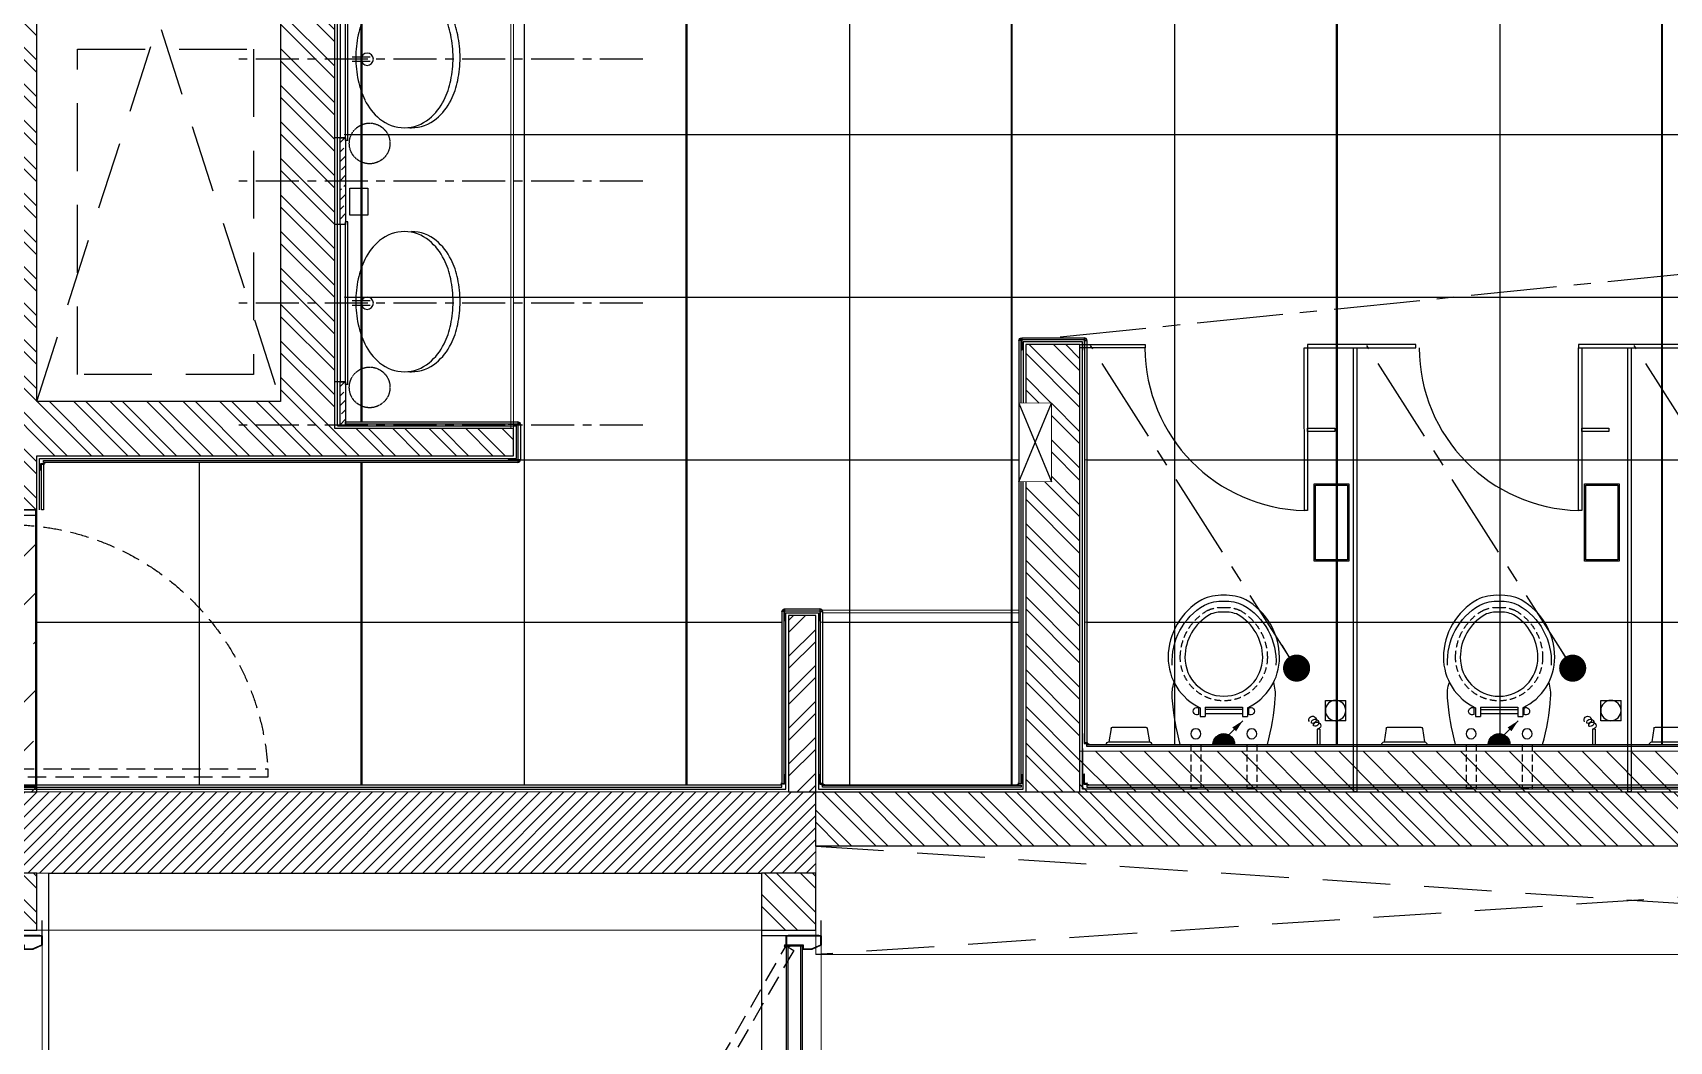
# Model space of a CAD drawing. Header units: millimetres. Extents: x 263321 to 2483465, y 33647 to 614421.
# Drawn here: x 2366257 to 2372297, y 402142 to 405862 of the extents above; entities that cross this region are included whole.
import ezdxf

# ---------------------------------------------------------------- set-up
doc = ezdxf.new("R2010")
doc.units = ezdxf.units.MM
for name, pattern in [('( Hidden )', [0.375, 0.25, -0.125]), ('CENTER', [50.8, 31.75, -6.35, 6.35, -6.35]), ('HIDDEN', [0.375, 0.25, -0.125])]:
    doc.linetypes.add(name, pattern=pattern)
for name, color, linetype in [('A-PLAN-CL', 8, 'CENTER'), ('A-PLAN-DOOR', 7, 'Continuous'), ('A-PLAN-GRANITE', 5, 'Continuous'), ('A-PLAN-HATCH2', 8, 'Continuous'), ('A-PLAN-HIDDEN', 1, 'HIDDEN'), ('A-PLAN-PLASTER', 67, 'Continuous'), ('A-PLAN-SANITARY FIXTURES', 35, 'Continuous'), ('A-PLAN-SLOPE', 250, 'Continuous'), ('A-PLAN-TILE', 32, 'Continuous'), ('A-PLAN-WALL', 6, 'Continuous'), ('A-PLAN-WALL HATCH', 8, 'Continuous'), ('CEILING TOA', 250, 'Continuous'), ('TOA-FC-MODULAR', 7, 'Continuous')]:
    doc.layers.add(name, color=color, linetype=linetype)
for name, color, linetype, lineweight in [('A-PLAN-COLUMN', 3, 'Continuous', 0), ('A-PLAN-RCC-HATCH', 8, 'Continuous', 13), ('A-PLAN-THIN', 251, 'Continuous', 15), ('TOA-FL-CPT-1', 8, 'Continuous', 5), ('TOA-FL-TILE-4', 8, 'Continuous', 5)]:
    doc.layers.add(name, color=color, linetype=linetype, lineweight=lineweight)
doc.styles.get("Standard").update_dxf_attribs({"font": 'arial.ttf'})
doc.dimstyles.new('DIM40', dxfattribs={"dimtxt": 80, "dimasz": 20, "dimexe": 30, "dimexo": 25, "dimgap": 20, "dimtad": 1, "dimdec": 0, "dimzin": 0, "dimdsep": 46, "dimtxsty": 'Standard', "dimblk1": 'DOT', "dimblk2": 'DOT', "dimsah": 1, "dimcen": 0.09, "dimclrd": 1, "dimclre": 1, "dimclrt": 2, "dimadec": 0, "dimazin": 0, "dimtfac": 1, "dimtdec": 0, "dimtofl": 0, "dimtmove": 0, "dimatfit": 0, "dimldrblk": 'DOT', "dimfxl": 1, "dimtolj": 1, "dimtzin": 0, "dimarcsym": 0})

# ---------------------------------------------------------------- blocks, each defined once
blk = doc.blocks.new('A$C3F28102C')
at = {"layer": 'A-PLAN-DOOR'}
h = blk.add_hatch(dxfattribs=at)
h.set_pattern_fill('ANSI31', color=256, style=0)
h.set_pattern_definition([(315, (-1529.3283, 1000.1135), (-0.44194174, -0.44194174), [])])
h.paths.add_polyline_path([(1.3, -14.9), (0, -14.9), (0, 0), (1.3, 0)])
h.paths.add_polyline_path([(1.3, 0.2), (1.3, 0), (0, 0), (0, 1.1, 0.115729)])
h.paths.add_polyline_path([(4.9, -14.9), (3.6, -14.9), (3.6, 0), (4.9, 0)])
h.paths.add_polyline_path([(4.9, 0), (3.6, 0), (3.6, 0.2, 0.115729), (4.9, 1.1)])
at = {"layer": 'A-PLAN-DOOR', "color": 2}
for points in [[(1.3, 0.2), (1.3, -14.9), (0, -14.9), (0, 1.1)], [(3.6, 0.2), (3.6, -14.9), (4.9, -14.9), (4.9, 1.1)]]:
    blk.add_lwpolyline(points, dxfattribs=at)
for radius in [3.42, 2.42]:
    blk.add_circle((2.5, 3.4), radius, dxfattribs=at)
blk = doc.blocks.new('door')
at = {"layer": 'A-PLAN-DOOR'}
for p, q in [((-510.4, -12.2), (-510.4, 47.6)), ((-510.4, 47.6), (510.4, 47.6)), ((-510.4, 41.2), (510.4, 41.2)), ((510.4, -12.2), (510.4, 47.6)), ((-510.4, -5.8), (510.4, -5.8)), ((-510.4, -12.2), (510.4, -12.2)), ((-549, -97.1), (-549, -102.1)), ((549, -97.1), (549, -102.1))]:
    blk.add_line(p, q, dxfattribs=at)
at = {"layer": 'A-PLAN-DOOR', "linetype": 'HIDDEN', "ltscale": 300}
blk.add_lwpolyline([(-511.8, 54.6), (-478.8, 54.6), (-478.8, 1078.1), (-511.8, 1078.1)], close=True, dxfattribs=at)
at = {"layer": 'A-PLAN-DOOR'}
for points in [[(-550, 136.9), (-550, -102.1), (-651, -102.1)], [(550, 137.9), (550, 137.9), (550, -102.1), (651, -102.1)]]:
    blk.add_lwpolyline(points, dxfattribs=at)
for points in [[(-550, 39.7), (-549, 39.7), (-549, -94.1), (-550, -94.1)], [(-547.5, 46.1), (-515.6, 46.1), (-515.6, -15.7), (-500.6, -15.7), (-500.6, -47), (-515.2, -100.6), (-547.5, -100.6), (-547.5, -92.1), (-549, -92.1), (-549, -94.1), (-549, -102.1), (-514.1, -102.1), (-499.1, -47.2), (-499.1, -14.2), (-514.1, -14.2), (-514.1, 47.6), (-549, 47.6), (-549, 37.7), (-547.5, 37.7)], [(547.5, 46.1), (515.6, 46.1), (515.6, -15.7), (500.6, -15.7), (500.6, -47), (515.2, -100.6), (547.5, -100.6), (547.5, -92.1), (549, -92.1), (549, -94.1), (549, -102.1), (514.1, -102.1), (499.1, -47.2), (499.1, -14.2), (514.1, -14.2), (514.1, 47.6), (549, 47.6), (549, 37.7), (547.5, 37.7)], [(550, 39.7), (549, 39.7), (549, -94.1), (550, -94.1)]]:
    blk.add_lwpolyline(points, close=True, dxfattribs=at)
at = {"layer": 'A-PLAN-DOOR', "linetype": 'HIDDEN', "ltscale": 300}
blk.add_arc((-541.2, 26.7), 1053.3, 1.5218, 86.60422, dxfattribs=at)
at = {"layer": 'A-PLAN-DOOR', "extrusion": (0, 0, -1), "xscale": -0.9981851179673188, "yscale": 0.9981851179673188, "zscale": -0.9981851179673188}
blk.add_blockref('A$C3F28102C', (514.1, 47.6), dxfattribs=at)
blk = doc.blocks.new('A$C01672F36')
at = {"layer": 'A-PLAN-SANITARY FIXTURES'}
for p, q in [((332.3, 260.9), (398.3, 260.9)), ((332.3, 244.4), (398.3, 244.4))]:
    blk.add_line(p, q, dxfattribs=at)
at = {"layer": 'A-PLAN-SANITARY FIXTURES', "extrusion": (0, 0, -1)}
for centre, major_axis, start_param, end_param in [((225.3, 319.2), (151.5, 151.5), 4.387986, 4.802685), ((251.1, 319.2), (-151.5, 151.5), 5.958782, 6.373481), ((179.5, 374.1), (100.9, 100.9), 4.802685, 5.497787), ((205.4, 374.1), (100.9, 100.9), 4.802685, 5.497787), ((205.4, 374.1), (-100.9, 100.9), 0.785398, 1.4805), ((159.6, 319.2), (151.5, 151.5), 6.192889, 6.607589), ((299, 282.6), (209.7, 209.7), 4.129895, 4.387986), ((324.9, 282.6), (209.7, 209.7), 4.129895, 4.387986), ((85.8, 282.6), (-209.7, 209.7), 1.8952, 2.153291), ((416.4, 258.4), (294.5, 294.5), 3.926991, 4.129895), ((442.3, 258.4), (-294.5, 294.5), 5.497787, 5.700691), ((-31.6, 258.4), (294.5, 294.5), 0.582494, 0.785398), ((416.4, 258.4), (-294.5, 294.5), 5.294883, 5.497787), ((442.3, 258.4), (294.5, 294.5), 3.724087, 3.926991), ((-31.6, 258.4), (294.5, 294.5), 0.785398, 0.988302), ((299, 234.3), (209.7, 209.7), 3.465996, 3.724087), ((324.9, 234.3), (-209.7, 209.7), 5.036792, 5.294883), ((85.8, 234.3), (209.7, 209.7), 0.988302, 1.246393), ((225.3, 197.6), (151.5, 151.5), 3.051297, 3.465996), ((251.1, 197.6), (151.5, 151.5), 3.051297, 3.465996), ((159.6, 197.6), (-151.5, 151.5), 2.817189, 3.231889), ((179.5, 142.7), (100.9, 100.9), 2.356194, 3.051297), ((205.4, 142.7), (100.9, 100.9), 2.356194, 3.051297), ((179.5, 142.7), (-100.9, 100.9), 3.836216, 3.926991), ((205.4, 142.7), (-100.9, 100.9), 3.231889, 3.926991)]:
    blk.add_ellipse(centre, major_axis=major_axis, ratio=1, start_param=start_param, end_param=end_param, dxfattribs=at)
at = {"layer": 'A-PLAN-SANITARY FIXTURES'}
blk.add_ellipse((342.6, 252.7), major_axis=(-16, 16), ratio=1, dxfattribs=at)
blk = doc.blocks.new('MIR')
at = {"layer": 'A-PLAN-SANITARY FIXTURES'}
for p, q in [((-8, 590), (-48, 590)), ((-28, 10), (-28, 590)), ((-8, 10), (-48, 10))]:
    blk.add_line(p, q, dxfattribs=at)
at = {"layer": 'A-PLAN-SANITARY FIXTURES', "color": 86, "ltscale": 3}
for p, q in [((0, 600), (-8, 600)), ((-8, 600), (-8, 0)), ((0, 600), (0, 0)), ((0, 0), (-8, 0))]:
    blk.add_line(p, q, dxfattribs=at)
blk = doc.blocks.new('shaft door 750')
at = {"layer": 'A-PLAN-DOOR'}
for p, q in [((335.5, 59.8), (-335.5, 59.8)), ((-335.5, 0), (-335.5, 59.8)), ((335.5, 53.4), (-335.5, 53.4)), ((335.5, 6.5), (-335.5, 6.5)), ((335.5, 0), (-335.5, 0)), ((335.5, 0), (335.5, 59.8)), ((-374, -69.8), (-374, -64.8)), ((-374, -64.8), (-374, -69.8))]:
    blk.add_line(p, q, dxfattribs=at)
at = {"layer": 'A-PLAN-DOOR', "linetype": 'HIDDEN', "ltscale": 300}
blk.add_lwpolyline([(336.8, 59.8), (320.3, 31.3), (-295.2, 386.7), (-278.8, 415.2)], close=True, dxfattribs=at)
at = {"layer": 'A-PLAN-DOOR'}
for points in [[(-375, 150), (-375, 150), (-375, -70), (-430, -70)], [(375, 150.2), (375, 150.2), (375, -70), (430, -70)]]:
    blk.add_lwpolyline(points, dxfattribs=at)
for points in [[(-375, 51.9), (-374, 51.9), (-374, -61.8), (-375, -61.8)], [(-372.5, 58.3), (-340.6, 58.3), (-340.6, -3.5), (-325.6, -3.5), (-325.6, -34.7), (-340.2, -68.3), (-372.5, -68.3), (-372.5, -59.8), (-374, -59.8), (-374, -61.8), (-374, -69.8), (-339.1, -69.8), (-324.1, -34.9), (-324.1, -2), (-339.1, -2), (-339.1, 59.8), (-374, 59.8), (-374, 49.9), (-372.5, 49.9)], [(372.5, 58.3), (340.6, 58.3), (340.6, -3.5), (325.6, -3.5), (325.6, -34.7), (340.2, -68.3), (372.5, -68.3), (372.5, -59.8), (374, -59.8), (374, -61.8), (374, -69.8), (339.1, -69.8), (324.1, -34.9), (324.1, -2), (339.1, -2), (339.1, 59.8), (374, 59.8), (374, 49.9), (372.5, 49.9)], [(375, 51.9), (374, 51.9), (374, -61.8), (375, -61.8)]]:
    blk.add_lwpolyline(points, close=True, dxfattribs=at)
at = {"layer": 'A-PLAN-DOOR', "linetype": 'HIDDEN', "ltscale": 300}
blk.add_arc((337.6, 59.8), 711.6, 152.68066, 180, dxfattribs=at)
at = {"layer": 'A-PLAN-THIN'}
for p, q in [((395, 150), (-395, 150)), ((375, -70), (-375, -70))]:
    blk.add_line(p, q, dxfattribs=at)
at = {"layer": 'A-PLAN-DOOR', "xscale": -0.9973404255317604, "yscale": 0.9973404255317604, "zscale": 0.9973404255317604}
blk.add_blockref('A$C3F28102C', (339.1, 59.8), dxfattribs=at)
blk = doc.blocks.new('WC')
at = {"layer": 'A-PLAN-SANITARY FIXTURES', "color": 35}
for p, q in [((-59, 416.3), (-10, 424.7)), ((-10, 424.7), (-10, 274.8)), ((0, 433.3), (0, 266.3)), ((-64, 411.3), (-64, 288.3)), ((-59, 283.3), (-10, 274.8)), ((-56.5, -355), (-56.4, -344.5)), ((-56.5, -355), (0, -355)), ((-56.4, -344.5), (0, -344.5)), ((-162.6, -375), (-162.6, -450)), ((-87.6, -375), (-162.6, -375)), ((-87.6, -450), (-87.6, -375)), ((-87.6, -450), (-162.6, -450))]:
    blk.add_line(p, q, dxfattribs=at)
at = {"layer": 'A-PLAN-SANITARY FIXTURES'}
for p, q in [((0, 160.7), (0, -160.7)), ((-137.8, 68.9), (-103.3, 68.9)), ((-137.8, 68.9), (-137.8, -68.9)), ((-135.4, 87.3), (-103.3, 87.3)), ((-110.5, 92.1), (-134.3, 92.1)), ((-129.5, 68.9), (-129.5, -68.9)), ((-114.4, 68.9), (-114.4, -68.9)), ((-103.3, 87.3), (-103.3, 68.9)), ((-87.6, -70.4), (-20, -2.9)), ((-137.8, -68.9), (-103.3, -68.9)), ((-135.4, -87.3), (-103.3, -87.3)), ((-110.5, -92.1), (-134.3, -92.1)), ((-103.3, -68.9), (-103.3, -87.3))]:
    blk.add_line(p, q, dxfattribs=at)
at = {"layer": 'A-PLAN-SANITARY FIXTURES', "linetype": 'HIDDEN', "ltscale": 100}
for p, q in [((0, 121.7), (160.7, 121.7)), ((160.7, 121.7), (160.7, 85)), ((0, 85), (160.7, 85)), ((0, -85), (160.7, -85)), ((160.7, -85), (160.7, -121.7)), ((0, -121.7), (160.7, -121.7))]:
    blk.add_line(p, q, dxfattribs=at)
at = {"layer": 'A-PLAN-SANITARY FIXTURES'}
for points in [[(-550, 0, -0.12736), (-533.6, 81.5, -0.267926), (-321.6, 205.5, -0.291082), (-135.4, 87.3, -0.267926)], [(-292.7, 190, 0.282395), (-514.3, 71.3, 0.128205), (-528.2, 0, 0.128205), (-514.3, -71.3, 0.282395), (-292.7, -192.4)], [(0, 160.7, 0.051675), (-171.6, 190, 0.105989), (-229.1, 183.6, 0.06337)], [(-135.4, -87.3, -0.291082), (-321.6, -205.5, -0.267926), (-533.6, -81.5, -0.12736), (-550, 0, -0.12736)], [(0, -160.7, -0.051675), (-171.6, -190, -0.105989), (-229.1, -183.6, -0.06337)]]:
    blk.add_lwpolyline(points, format="xyb", dxfattribs=at)
at = {"layer": 'A-PLAN-SANITARY FIXTURES', "linetype": 'HIDDEN', "ltscale": 100}
blk.add_lwpolyline([(-505.2, 0, -0.129476), (-493.9, 60.6, -0.265771), (-321.5, 160.7, -1), (-321.5, -160.7, -0.265771), (-493.9, -60.6, -0.129476)], format="xyb", close=True, dxfattribs=at)
at = {"layer": 'A-PLAN-SANITARY FIXTURES'}
blk.add_lwpolyline([(-487.9, 0, -0.130858), (-478.6, 52.6, -0.264614), (-321.4, 143.5, -0.999609), (-321.4, -143.5, -0.264614), (-478.6, -52.6, -0.130858)], format="xyb", close=True, dxfattribs=at)
at = {"layer": 'A-PLAN-SANITARY FIXTURES', "const_width": 40}
blk.add_lwpolyline([(0, 20, 1), (0, -20, 1)], format="xyb", dxfattribs=at)
at = {"layer": 'A-PLAN-SANITARY FIXTURES'}
for centre in [(-39.3, 103.3), (-39.3, -103.3)]:
    blk.add_circle(centre, 18.4, dxfattribs=at)
at = {"layer": 'A-PLAN-SANITARY FIXTURES', "color": 35}
blk.add_circle((-125.1, -412.5), 37.5, dxfattribs=at)
for centre, radius, start, end in [((0, 423.3), 10, 90.01201, 171.46923), ((-59, 411.3), 5, 90, 180), ((-59, 288.3), 5, 180, 270), ((0, 276.3), 10, 188.53077, 269.98799), ((-90.9, -327.2), 13.4, 59.03852, 15.49678), ((-80.1, -336.9), 13.4, 80.60332, 25.70351), ((-69.4, -344.4), 13.4, 84.22203, 337.48366)]:
    blk.add_arc(centre, radius, start, end, dxfattribs=at)
at = {"layer": 'A-PLAN-SANITARY FIXTURES'}
for centre, radius, start, end in [((-122.4, 99), 13.8, 329.83099, 210.16901), ((0, 0), 40, 90.03581, 269.96419), ((-122.4, -99), 13.8, 149.83099, 30.16901)]:
    blk.add_arc(centre, radius, start, end, dxfattribs=at)
blk.add_solid([(-62.5, -31.2), (-48.4, -45.3), (-87.6, -70.4)], dxfattribs=at)
blk = doc.blocks.new('PH')
at = {"layer": 'A-PLAN-SANITARY FIXTURES'}
for points in [[(142.5, 135.5), (142.5, 7.5), (-142.5, 7.5), (-142.5, 135.5)], [(137.5, 130.5), (137.5, 12.5), (-137.5, 12.5), (-137.5, 130.5)]]:
    blk.add_lwpolyline(points, close=True, dxfattribs=at)
blk = doc.blocks.new('3')
at = {"layer": 'A-PLAN-SANITARY FIXTURES'}
blk.add_lwpolyline([(6494549.2, -2162401.7), (6494537.2, -2162401.7), (6494537.2, -2161801.7), (6494549.2, -2161801.7)], close=True, dxfattribs=at)
blk.add_arc((6494550.6, -2161800.4), 601.4, 180.11961, 268.72294, dxfattribs=at)
blk = doc.blocks.new('_DOT')
at = {"color": 0, "linetype": 'ByBlock'}
blk.add_line((-0.5, 0), (-1, 0), dxfattribs=at)
at = {"color": 0, "linetype": 'ByBlock', "const_width": 0.5}
blk.add_lwpolyline([(-0.25, 0, 1), (0.25, 0, 1)], format="xyb", close=True, dxfattribs=at)
blk = doc.blocks.new('Rest Room-1.01')
at = {"layer": 'A-PLAN-GRANITE'}
h = blk.add_hatch(dxfattribs=at)
h.set_pattern_fill('ANSI33', color=256, scale=200, angle=171.24321, style=0)
h.set_pattern_definition([(45, (9248.58, 32587.84), (35.35534, -35.35534), []), (45, (9248.58, 32623.197), (35.35534, -35.35534), [25, -12.5])])
h.paths.add_polyline_path([(-3686.6, 10.5), (-3666.6, 10.5), (-3666.6, -309.5), (-3686.6, -309.5)])
h = blk.add_hatch(dxfattribs=at)
h.set_pattern_fill('ANSI33', color=256, scale=200, angle=171.24321, style=0)
h.set_pattern_definition([(45, (9248.58, 31687.84), (35.35534, -35.35534), []), (45, (9248.58, 31723.197), (35.35534, -35.35534), [25, -12.5])])
h.paths.add_polyline_path([(-3686.6, -889.5), (-3666.6, -889.5), (-3666.6, -1052), (-3686.6, -1052)])
h = blk.add_hatch(dxfattribs=at)
h.set_pattern_fill('ANSI33', color=256, scale=40, angle=450, style=0)
h.set_pattern_definition([(45, (-2169802.26, 6498553.16), (179.605122, -179.605122), []), (45, (-2169802.26, 6498732.77), (179.605122, -179.605122), [127, -63.5])])
h.paths.add_polyline_path([(-5006.6, -1362), (-5006.6, -2402), (-4806.6, -2401.9), (-4806.6, -1361.9)])
at = {"layer": 'A-PLAN-HATCH2'}
h = blk.add_hatch(dxfattribs=at)
h.set_pattern_fill('ANSI31', color=256, scale=20, style=0)
h.set_pattern_definition([(315, (-199381.59, 295668.05), (-44.901281, -44.901281), [])])
h.paths.add_polyline_path([(5118.4, -2402), (-956.6, -2402), (-956.6, -2252), (5118.4, -2252)])
at = {"layer": 'A-PLAN-RCC-HATCH'}
h = blk.add_hatch(dxfattribs=at)
h.set_pattern_fill('ANSI31', color=256, scale=250, angle=180, style=0)
h.set_pattern_definition([(225, (-26482.924, 426136.474), (22.097087, -22.097087), [])])
h.paths.add_polyline_path([(-5006.6, -2402), (-1931.6, -2402), (-1931.6, -2702), (-5006.6, -2702)])
at = {"layer": 'A-PLAN-WALL HATCH'}
h = blk.add_hatch(dxfattribs=at)
h.set_pattern_fill('ANSI32', color=256, scale=10, style=0)
h.set_pattern_definition([(315, (-199381.59, 295208.05), (-67.35192, -67.35192), []), (315, (-199336.69, 295208.05), (-67.35192, -67.35192), [])])
h.paths.add_polyline_path([(-3906.6, 1838), (-3906.6, -962), (-4806.6, -962), (-4806.6, 1838), (-5006.6, 1838), (-5006.6, -1361.9), (-4806.6, -1361.9), (-4806.6, -1162), (-3046.6, -1162), (-3046.6, -1062), (-3706.6, -1062), (-3706.6, 664.8), (-3706.6, 664.8), (-3706.6, 824.8), (-3706.6, 824.8), (-3706.6, 1838)])
h = blk.add_hatch(dxfattribs=at)
h.set_pattern_fill('ANSI32', color=256, scale=10, style=0)
h.set_pattern_definition([(315, (-199382.59, 295668.05), (-67.35192, -67.35192), []), (315, (-199337.69, 295668.05), (-67.35192, -67.35192), [])])
h.paths.add_polyline_path([(-956.6, -752), (-1156.6, -752), (-1156.6, -967.7), (-1061.6, -967.7), (-1061.6, -1257.7), (-1156.6, -1257.7), (-1156.6, -2402), (-956.6, -2402)])
h = blk.add_hatch(dxfattribs=at)
h.set_pattern_fill('ANSI32', color=256, scale=250, angle=360, style=0)
h.set_pattern_definition([(45, (352163.31, 424736.47), (-66.29126, 66.29126), []), (45, (352207.5, 424736.47), (-66.29126, 66.29126), [])])
h.paths.add_polyline_path([(-1931.6, -2402), (-1931.6, -1752), (-2031.6, -1752), (-2031.6, -2402)])
h = blk.add_hatch(dxfattribs=at)
h.set_pattern_fill('ANSI32', color=256, scale=10, angle=-180, style=0)
h.set_pattern_definition([(315, (-199381.59, 297068.05), (-67.35192, -67.35192), []), (315, (-199336.69, 297068.05), (-67.35192, -67.35192), [])])
h.paths.add_polyline_path([(4118.4, -2602), (-1931.6, -2602), (-1931.6, -2402), (4118.4, -2402)])
h = blk.add_hatch(dxfattribs=at)
h.set_pattern_fill('ANSI32', color=256, scale=250, angle=360, style=0)
h.set_pattern_definition([(315, (349188.31, -431265.38), (-66.29126, -66.29126), []), (315, (349232.5, -431265.38), (-66.29126, -66.29126), [])])
h.paths.add_polyline_path([(-5006.6, -2702), (-5006.6, -2912), (-4806.6, -2912), (-4806.6, -2702)])
h = blk.add_hatch(dxfattribs=at)
h.set_pattern_fill('ANSI32', color=256, scale=250, angle=360, style=0)
h.set_pattern_definition([(315, (352063.31, -431265.38), (-66.29126, -66.29126), []), (315, (352107.5, -431265.38), (-66.29126, -66.29126), [])])
h.paths.add_polyline_path([(-2131.6, -2702), (-2131.6, -2912), (-1931.6, -2912), (-1931.6, -2702)])
blk.add_line((-3706.6, -941.1), (-3706.6, -279))
at = {"layer": 'A-PLAN-CL', "linetype": 'CENTER', "ltscale": 5}
for p, q in [((-2569.3, 300.5, 0), (-4060.6, 300.5, 0)), ((-2569.3, -149.5, 0), (-4060.6, -149.5, 0)), ((-2569.3, -599.5, 0), (-4060.6, -599.5, 0)), ((-2569.3, -1049.5, 0), (-4060.6, -1049.5, 0))]:
    blk.add_line(p, q, dxfattribs=at)
at = {"layer": 'A-PLAN-COLUMN', "elevation": 0}
blk.add_lwpolyline([(-5006.6, -2402), (-1931.6, -2402), (-1931.6, -2702), (-5006.6, -2702)], close=True, dxfattribs=at)
at = {"layer": 'A-PLAN-GRANITE', "lineweight": -3, "ltscale": 3, "elevation": 0}
for points in [[(-3686.6, 10.5), (-3666.6, 10.5), (-3666.6, -309.5), (-3686.6, -309.5)], [(-3686.6, -889.5), (-3666.6, -889.5), (-3666.6, -1052), (-3686.6, -1052)]]:
    blk.add_lwpolyline(points, close=True, dxfattribs=at)
at = {"layer": 'A-PLAN-GRANITE', "elevation": 0}
blk.add_lwpolyline([(-5006.6, -1362), (-5006.6, -2402), (-4806.6, -2401.9), (-4806.6, -1361.9), (-5006.6, -1362)], dxfattribs=at)
at = {"layer": 'A-PLAN-HIDDEN', "ltscale": 1000}
for p, q in [((-4806.6, 1838), (-3906.6, -962)), ((-4806.6, -962), (-3906.6, 1838)), ((4118.4, -2602, 0), (-1931.6, -3002, 0)), ((-1931.6, -2602, 0), (4118.4, -3002))]:
    blk.add_line(p, q, dxfattribs=at)
at = {"layer": 'A-PLAN-HIDDEN', "ltscale": 500, "elevation": 0}
blk.add_lwpolyline([(1193.4, 1738), (-3606.6, 1738), (-3606.6, -1062)], dxfattribs=at)
at = {"layer": 'A-PLAN-HIDDEN', "ltscale": 1000, "elevation": 0}
blk.add_lwpolyline([(-4656.6, 338), (-4006.6, 338), (-4006.6, -862), (-4656.6, -862)], close=True, dxfattribs=at)
at = {"layer": 'A-PLAN-PLASTER'}
for p, q in [((-3696.6, -1052), (-3036.6, -1052)), ((-3036.6, -1172), (-3036.6, -1052)), ((-4796.6, -1361.9, 0), (-4796.6, -1172)), ((-4796.6, -1172), (-3036.6, -1172))]:
    blk.add_line(p, q, dxfattribs=at)
at = {"layer": 'A-PLAN-PLASTER', "elevation": 0}
for points in [[(-3696.6, -1052), (-3696.6, 1828), (-2246.6, 1828)], [(1208.4, 1838), (1208.4, 1128), (1328.4, 1128), (1328.4, 1728), (5108.4, 1728), (5108.4, -2392), (-946.6, -2392), (-946.6, -742), (-1166.6, -742), (-1166.6, -967.7)], [(-4890.5, -2392), (-2041.6, -2392), (-2041.6, -1742), (-1921.6, -1742), (-1921.6, -2392), (-1166.6, -2392), (-1166.6, -1257.7)], [(-946.6, -2242), (-946.6, -2392)]]:
    blk.add_lwpolyline(points, dxfattribs=at)
at = {"layer": 'A-PLAN-SANITARY FIXTURES', "color": 35, "elevation": 0}
for points in [[(-3651.6, -174.5), (-3584.6, -174.5), (-3584.6, -274.5), (-3651.6, -274.5)], [(53.4, -763.9), (65.4, -763.9), (65.4, -2402), (53.4, -2402)], [(1065.4, -764.1), (1077.4, -764.1), (1077.4, -2402.1), (1065.4, -2402.1)]]:
    blk.add_lwpolyline(points, close=True, dxfattribs=at)
at = {"layer": 'A-PLAN-SANITARY FIXTURES', "elevation": 0}
for points in [[(-716.4, -764), (-956.6, -764), (-956.6, -752), (-716.4, -752)], [(-16.4, -1060.8), (-16.4, -1072.8), (-116.4, -1072.8), (-116.4, -1060.8)], [(995.6, -1060.6), (995.6, -1072.6), (895.6, -1072.6), (895.6, -1060.6)]]:
    blk.add_lwpolyline(points, close=True, dxfattribs=at)
for points in [[(283.5, -751.9), (-116.5, -751.9), (-116.5, -763.9), (283.5, -763.9), (283.5, -751.9)], [(1283.5, -752.1), (883.5, -752.1), (883.5, -764.1), (1283.5, -764.1), (1283.5, -752.1)], [(-1181.6, -1257.7), (-1061.6, -967.7)], [(-1181.6, -967.7), (-1061.6, -1257.7)]]:
    blk.add_lwpolyline(points, dxfattribs=at)
at = {"layer": 'A-PLAN-SANITARY FIXTURES', "color": 35, "const_width": 2.77, "elevation": 0}
blk.add_lwpolyline([(-1061.6, -1257.7), (-1181.6, -1257.7), (-1181.6, -967.7), (-1061.6, -967.7)], close=True, dxfattribs=at)
at = {"layer": 'A-PLAN-SANITARY FIXTURES', "linetype": '( Hidden )'}
for centre in [(-3578.1, -10), (-3578.1, -910)]:
    blk.add_circle(centre, 75, dxfattribs=at)
at = {"layer": 'A-PLAN-THIN'}
for p, q in [((-3056.6, 1163), (-3056.6, -1062)), ((-3046.6, 1153), (-3046.6, -1062)), ((-1182.7, -1732), (-1916.6, -1732)), ((-1182.7, -1742), (-1906.6, -1741.9)), ((5118.4, -2252), (-956.6, -2252)), ((-4806.6, -2912), (-2131.6, -2912))]:
    blk.add_line(p, q, dxfattribs=at)
at = {"layer": 'A-PLAN-THIN', "elevation": 0}
blk.add_lwpolyline([(5118.4, -2402), (-956.6, -2402), (-956.6, -2252), (5118.4, -2252)], close=True, dxfattribs=at)
blk.add_lwpolyline([(-1931.6, -2702), (-1931.6, -3002), (4118.4, -3002), (4118.4, -2602)], dxfattribs=at)
at = {"layer": 'A-PLAN-TILE', "color": 8, "elevation": 0}
for points in [[(-1181.1, -737), (-1181.6, -737, -0.414214), (-1171.6, -727), (-1171.6, -772), (-1173.1, -772), (-1173.1, -729.2, 0.261434), (-1181.1, -737)], [(-931.1, -737), (-930.6, -737, 0.414214), (-940.6, -727), (-940.6, -772), (-939.1, -772), (-939.1, -729.2, -0.261434), (-931.1, -737)], [(-3031.6, -1037.5), (-3031.6, -1037, -0.414214), (-3021.6, -1047), (-3066.6, -1047), (-3066.6, -1045.5), (-3023.9, -1045.5, 0.261434), (-3031.6, -1037.5)], [(-3031.6, -1186.5), (-3031.6, -1187, 0.414214), (-3021.6, -1177), (-3066.6, -1177), (-3066.6, -1178.5), (-3023.9, -1178.5, -0.261434), (-3031.6, -1186.5)], [(-2056.1, -1737), (-2056.6, -1737, -0.414214), (-2046.6, -1727), (-2046.6, -1772), (-2048.1, -1772), (-2048.1, -1729.2, 0.261434), (-2056.1, -1737)], [(-1907.1, -1737), (-1906.6, -1737, 0.414214), (-1916.6, -1727), (-1916.6, -1772), (-1915.1, -1772), (-1915.1, -1729.2, -0.261434), (-1907.1, -1737)]]:
    blk.add_lwpolyline(points, format="xyb", dxfattribs=at)
at = {"layer": 'A-PLAN-TILE', "elevation": 0}
for points in [[(-1181.6, -737), (-1181.6, -2371), (-1173.6, -2371), (-1173.6, -1257.7)], [(-1173.6, -967.7), (-1173.6, -737), (-1181.6, -737)], [(-1171.6, -727), (-940.6, -727), (-940.6, -735), (-1171.6, -735), (-1171.6, -727), (-1171.6, -727)], [(-930.6, -737), (-930.6, -2221), (-938.6, -2221), (-938.6, -737), (-930.6, -737)], [(-3666.6, -1045), (-3666.6, -1037), (-3031.6, -1037), (-3031.6, -1045), (-3666.6, -1045)], [(-3029.6, -1177), (-3029.6, -1047), (-3021.6, -1047), (-3021.6, -1177), (-3029.6, -1177)], [(-4781.6, -1361.9), (-4789.6, -1361.9), (-4789.6, -1193), (-4781.6, -1193), (-4781.6, -1361.9)], [(-4781.6, -1179), (-3031.6, -1179), (-3031.6, -1187), (-4781.6, -1187), (-4781.6, -1179)], [(-2056.6, -1737), (-2056.6, -2371.5), (-2048.6, -2371.5), (-2048.6, -1737), (-2056.6, -1737)], [(-2046.6, -1727), (-1916.6, -1727), (-1916.6, -1735), (-2046.6, -1735), (-2046.6, -1727), (-2046.6, -1727)], [(-1906.6, -1737), (-1906.6, -2371), (-1914.6, -2371), (-1914.6, -1737), (-1906.6, -1737)], [(-930.6, -2235), (-930.6, -2227), (5093.4, -2227), (5093.4, -2235), (-930.6, -2235)], [(-2056.6, -2377), (-4890.5, -2377), (-4890.5, -2385), (-2056.6, -2385), (-2056.6, -2377)], [(-1906.6, -2377), (-1173.6, -2377), (-1173.6, -2385), (-1906.6, -2385), (-1906.6, -2377)], [(5092.4, -2385), (5092.4, -2377), (-931.6, -2377), (-931.6, -2385), (5092.4, -2385)]]:
    blk.add_lwpolyline(points, dxfattribs=at)
at = {"layer": 'A-PLAN-TILE', "color": 8, "elevation": 0}
for points in [[(-4781.6, -1195, -0.079624), (-4781.2, -1192.5), (-4790.1, -1192.5), (-4790.1, -1216), (-4791.6, -1216), (-4791.6, -1191), (-4780.5, -1191, -0.267949), (-4773.6, -1187), (-4773.6, -1188, 0.414214), (-4780.6, -1195)], [(-930.6, -2219, 0.079624), (-930.2, -2221.5), (-939.1, -2221.5), (-939.1, -2187), (-940.6, -2187), (-940.6, -2223), (-929.5, -2223, 0.267949), (-922.6, -2227), (-922.6, -2226, -0.414214), (-929.6, -2219)], [(-2056.6, -2369, -0.079624), (-2057, -2371.5), (-2048.1, -2371.5), (-2048.1, -2337), (-2046.6, -2337), (-2046.6, -2373), (-2057.7, -2373, -0.267949), (-2064.6, -2377), (-2064.6, -2376, 0.414214), (-2057.6, -2369)], [(-1906.6, -2369, 0.079624), (-1906.2, -2371.5), (-1915.1, -2371.5), (-1915.1, -2337), (-1916.6, -2337), (-1916.6, -2373), (-1905.5, -2373, 0.267949), (-1898.6, -2377), (-1898.6, -2376, -0.414214), (-1905.6, -2369)], [(-1182.1, -2368.5, -0.079624), (-1182.5, -2371), (-1173.6, -2371), (-1173.6, -2336.5), (-1172.1, -2336.5), (-1172.1, -2372.5), (-1183.2, -2372.5, -0.267949), (-1190.1, -2376.5), (-1190.1, -2375.5, 0.414214), (-1183.1, -2368.5)], [(-931.6, -2369, 0.079624), (-931.2, -2371.5), (-940.1, -2371.5), (-940.1, -2337), (-941.6, -2337), (-941.6, -2373), (-930.5, -2373, 0.267949), (-923.6, -2377), (-923.6, -2376, -0.414214), (-930.6, -2369)]]:
    blk.add_lwpolyline(points, format="xyb", close=True, dxfattribs=at)
at = {"layer": 'A-PLAN-WALL'}
for p, q in [((-4806.6, -1361.9, 0), (-4806.6, -1162)), ((-1931.6, -1752), (-2031.6, -1752))]:
    blk.add_line(p, q, dxfattribs=at)
at = {"layer": 'A-PLAN-WALL', "elevation": 0}
for points in [[(-3906.6, 1838), (-3906.6, -962), (-4806.6, -962), (-4806.6, 1838), (-5006.6, 1838), (-5006.6, -1361.9), (-4806.6, -1361.9), (-4806.6, -1162), (-3046.6, -1162), (-3046.6, -1062), (-3706.6, -1062), (-3706.6, 664.8), (-3706.6, 664.8), (-3706.6, 824.8), (-3706.6, 824.8), (-3706.6, 1838), (-3906.6, 1838)], [(-1156.6, -1257.7), (-1156.6, -2402), (-956.6, -2402), (-956.6, -752), (-1156.6, -752), (-1156.6, -967.7)], [(-1931.6, -2402), (-1931.6, -1752), (-2031.6, -1752), (-2031.6, -2402), (-1931.6, -2402)], [(4118.4, -2602), (-1931.6, -2602), (-1931.6, -2402), (4118.4, -2402), (4118.4, -2602)], [(-5006.6, -2702), (-5006.6, -2912), (-4806.6, -2912), (-4806.6, -2702), (-5006.6, -2702)], [(-2131.6, -2702), (-2131.6, -2912), (-1931.6, -2912), (-1931.6, -2702), (-2131.6, -2702)]]:
    blk.add_lwpolyline(points, dxfattribs=at)
at = {"layer": 'A-PLAN-DOOR', "extrusion": (0, 0, -1), "xscale": 0.9090909090882632, "yscale": 0.9090909090882632, "zscale": -0.9090909090882632, "rotation": 90}
blk.add_blockref('door', (4933.8, -1882), dxfattribs=at)
at = {"layer": 'A-PLAN-DOOR', "rotation": 90}
for p in [(-4856.6, -3307), (-1981.6, -3307)]:
    blk.add_blockref('shaft door 750', p, dxfattribs=at)
at = {"layer": 'A-PLAN-SANITARY FIXTURES', "color": 35}
for name, p, xscale, rotation in [('MIR', (-3658.6, 600.5), -1, 180), ('A$C01672F36', (-3244.3, 47.9, 0), -1, 359.9999268422707), ('MIR', (-3658.6, -299.5), -1, 180), ('A$C01672F36', (-3244.3, -852.1, 0), -1, 359.9999268422707), ('WC', (-425.6, -2227), -1, 90), ('WC', (590.4, -2227.1), -1, 90), ('WC', (1578.4, -2227), -0.9999999999999999, 90.00573243387237)]:
    blk.add_blockref(name, p, dxfattribs=dict(at, xscale=xscale, rotation=rotation))
at = {"layer": 'A-PLAN-SANITARY FIXTURES', "extrusion": (0, 0, -1), "xscale": -1, "zscale": -1, "rotation": 359.9882290226563}
for p in [(6495109.7, 2159703.7), (6494097.7, 2159703.7)]:
    blk.add_blockref('3', p, dxfattribs=at)
at = {"layer": 'A-PLAN-SANITARY FIXTURES', "color": 35, "extrusion": (0, 0, -1), "xscale": -1, "zscale": -1, "rotation": 90}
for p in [(99.1, -1408.1), (-897.9, -1408.2)]:
    blk.add_blockref('PH', p, dxfattribs=at)
at = {"layer": 'A-PLAN-SLOPE', "linetype": 'CENTER', "ltscale": 10}
for points in [[(4813.4, 94.2, 0), (-3046.6, 1153, 0)], [(4846.1, -130.6, 0), (-1056.1, -727, 0)], [(-157, -1945.5), (-917.4, -755)], [(862, -1945.7), (101.7, -755)], [(1849.9, -1945.5), (1089.4, -755)]]:
    blk.add_leader(points, dimstyle='DIM40', override={"dimasz": 100, "dimclrd": 256}, dxfattribs=at)
blk = doc.blocks.new('CHOREE')
blk.add_blockref('Rest Room-1.01', (-27836.2, 1231.8, 0))
blk = doc.blocks.new('BIG CHOORE')
blk.add_blockref('CHOREE', (-2408, -1909))

msp = doc.modelspace()

# ---------------------------------------------------------------- hatches: boundary and pattern name
at = {"layer": 'TOA-FC-MODULAR'}
h = msp.add_hatch(dxfattribs=at)
h.set_pattern_fill('_USER', color=252, scale=600, angle=270, double=1, pattern_type=0)
h.set_pattern_definition([(270, (2366271.8, 403087.05), (600, -1e-13), []), (0, (2366271.8, 403087.05), (0, 600), [])])
edge = h.paths.add_edge_path()
edge.add_line((2366296.796, 404102.055), (2366296.796, 404277.052))
edge.add_line((2366296.796, 404277.052), (2368046.796, 404277.052))
edge.add_arc((2368046.796, 404287.052), 10, 270, 360)
edge.add_line((2368056.796, 404287.052), (2368056.796, 404417.052))
edge.add_arc((2368046.796, 404417.052), 10, 360, 450.0000003)
edge.add_line((2368046.796, 404427.052), (2367411.796, 404427.052))
edge.add_line((2367411.796, 404427.052), (2367411.796, 407262.052))
edge.add_line((2367411.796, 407262.052), (2372271.796, 407262.052))
edge.add_line((2372271.796, 407262.052), (2372272.046, 406587.052))
edge.add_arc((2372282.053, 406587.055), 10.007, 180.0212207, 268.5283304)
edge.add_line((2372281.796, 406577.052), (2372411.796, 406577.052))
edge.add_arc((2372411.796, 406587.052), 10, 270, 360.0000003)
edge.add_line((2372421.796, 406587.052), (2372421.796, 407177.052))
edge.add_line((2372421.796, 407177.052), (2376171.796, 407177.052))
edge.add_line((2376171.796, 407177.052), (2376171.796, 403237.05))
edge.add_line((2376171.796, 403237.05), (2370147.796, 403237.05))
edge.add_line((2370147.796, 403237.05), (2370147.796, 404727.052))
edge.add_arc((2370137.796, 404727.052), 10, 0, 90)
edge.add_line((2370137.796, 404737.052), (2369906.796, 404737.052))
edge.add_arc((2369906.796, 404727.052), 10, 90, 180)
edge.add_line((2369896.796, 404727.052), (2369896.796, 403087.052))
edge.add_line((2369896.796, 403087.052), (2369171.796, 403087.052))
edge.add_line((2369171.796, 403087.052), (2369171.796, 403727.052))
edge.add_arc((2369161.796, 403727.052), 10, 0, 90)
edge.add_line((2369161.796, 403737.052), (2369031.796, 403737.052))
edge.add_arc((2369031.796, 403727.052), 10, 90, 180)
edge.add_line((2369021.796, 403727.052), (2369021.796, 403087.052))
edge.add_line((2369021.796, 403087.052), (2366271.796, 403087.052))
edge.add_line((2366271.796, 403087.052), (2366271.779, 404102.055))
edge.add_line((2366271.779, 404102.055), (2366296.796, 404102.055))
at = {"layer": 'TOA-FL-CPT-1', "true_color": 0xc7c8ca}
h = msp.add_hatch(dxfattribs=at)
h.set_pattern_fill('AR-PARQ1', color=9, scale=3)
h.set_pattern_definition([(90, (90021.1, 24147), (-914.4, 914.4), [914.4, -914.4]), (90, (90173.5, 24147), (-914.4, 914.4), [914.4, -914.4]), (90, (90325.9, 24147), (-914.4, 914.4), [914.4, -914.4]), (90, (90478.3, 24147), (-914.4, 914.4), [914.4, -914.4]), (90, (90630.7, 24147), (-914.4, 914.4), [914.4, -914.4]), (90, (90783.1, 24147), (-914.4, 914.4), [914.4, -914.4]), (90, (90935.5, 24147), (-914.4, 914.4), [914.4, -914.4]), (0, (90021.1, 25061.4), (914.4, -914.4), [914.4, -914.4]), (0, (90021.1, 25213.8), (914.4, -914.4), [914.4, -914.4]), (0, (90021.1, 25366.2), (914.4, -914.4), [914.4, -914.4]), (0, (90021.1, 25518.6), (914.4, -914.4), [914.4, -914.4]), (0, (90021.1, 25671), (914.4, -914.4), [914.4, -914.4]), (0, (90021.1, 25823.4), (914.4, -914.4), [914.4, -914.4]), (0, (90021.1, 25975.8), (914.4, -914.4), [914.4, -914.4])])
edge = h.paths.add_edge_path()
edge.add_arc((2396128.727, -119195.432), 546828.493, 90.92532943, 95.29958843)
edge.add_line((2345621.769, 425295.567), (2345621.769, 409482.052))
edge.add_line((2345621.769, 409482.052), (2347129.201, 409481.857))
edge.add_arc((2347102.083, 408732.348), 750, 0, 87.9279004, ccw=False)
edge.add_line((2347852.083, 408732.348), (2347852.23, 389991.103))
edge.add_line((2347852.23, 389991.103), (2342396.706, 389991.103))
edge.add_line((2342396.706, 389991.103), (2342397.172, 380682.159))
edge.add_line((2342397.172, 380682.159), (2351396.796, 380682.159))
edge.add_line((2351396.796, 380682.159), (2351396.796, 379682.052))
edge.add_line((2351396.796, 379682.052), (2350496.796, 379682.052))
edge.add_line((2350496.796, 379682.052), (2350496.796, 377891.004))
edge.add_arc((2372893.597, 61240.666), 317441.417, 85.95303216, 94.04581501, ccw=False)
edge.add_line((2395296.77, 377890.553), (2395296.77, 379682.052))
edge.add_line((2395296.77, 379682.052), (2394396.796, 379682.052))
edge.add_line((2394396.796, 379682.052), (2394396.796, 380682.052))
edge.add_line((2394396.796, 380682.052), (2405177.531, 380682.052))
edge.add_line((2405177.531, 380682.052), (2405177.531, 389182.052))
edge.add_line((2405177.531, 389182.052), (2406496.796, 389182.052))
edge.add_line((2406496.796, 389182.052), (2406496.796, 383082.052))
edge.add_line((2406496.796, 383082.052), (2408136.796, 383082.052))
edge.add_line((2408136.796, 383082.052), (2408136.796, 389182.052))
edge.add_line((2408136.796, 389182.052), (2413779.159, 389181.861))
edge.add_line((2413779.159, 389181.861), (2414010.251, 390682.052))
edge.add_line((2414010.251, 390682.052), (2405396.796, 390682.052))
edge.add_line((2405396.796, 390682.052), (2405396.796, 411581.926))
edge.add_line((2405396.796, 411581.926), (2403146.796, 411581.926))
edge.add_arc((2403146.796, 411881.926), 300, 180, 270, ccw=False)
edge.add_line((2402846.796, 411881.926), (2402846.796, 413382.052))
edge.add_arc((2403146.796, 413382.052), 300, 90, 180, ccw=False)
edge.add_line((2403146.796, 413682.052), (2417553.202, 413682.052))
edge.add_line((2417553.202, 413682.052), (2417799.7, 415282.257))
edge.add_line((2417799.7, 415282.257), (2411837.001, 415281.729))
edge.add_line((2411837.001, 415281.729), (2411837.001, 417657.174))
edge.add_line((2411837.001, 417657.174), (2416421.528, 417657.174))
edge.add_line((2416421.528, 417657.174), (2416421.528, 418657.174))
edge.add_line((2416421.528, 418657.174), (2411836.796, 418657.174))
edge.add_line((2411836.796, 418657.174), (2411836.796, 421262.052))
edge.add_line((2411836.796, 421262.052), (2410296.796, 421262.052))
edge.add_line((2410296.796, 421262.052), (2410296.796, 415281.575))
edge.add_line((2410296.796, 415281.575), (2402846.796, 415281.575))
edge.add_line((2402846.796, 415281.575), (2402846.796, 424532.052))
edge.add_line((2402846.796, 424532.052), (2402846.796, 424581.286))
edge.add_line((2402846.796, 424581.286), (2395396.796, 424582.052))
edge.add_line((2395396.796, 424582.052), (2395396.796, 423682.052))
edge.add_line((2395396.796, 423682.052), (2394396.796, 423682.052))
edge.add_line((2394396.796, 423682.052), (2394396.796, 424581.86))
edge.add_line((2394396.796, 424581.86), (2387296.514, 424582.052))
edge.add_line((2387296.514, 424582.052), (2387297.806, 427561.749))
h.paths.add_polyline_path([(2357571.796, 409582.052), (2403896.373, 409582.052), (2403899.547, 394952.31), (2375096.795, 394783.782), (2375096.795, 396862.052), (2373596.796, 396864.771), (2373596.796, 394782.052), (2369971.795, 394800.838), (2370046.875, 396862.052), (2368385.069, 396703.686), (2368471.796, 394819.625), (2357571.796, 394782.052)], flags=16)
h.paths.add_polyline_path([(2363596.796, 414832.306), (2384296.459, 414782.218), (2384296.434, 411581.926), (2384538.462, 411581.927), (2384538.462, 409582.052), (2378653.494, 409582.052), (2378650.056, 411581.898), (2363596.796, 411631.98)], flags=16)
h.paths.add_polyline_path([(2392707.043, 411682.849), (2384396.821, 411683.632), (2384396.821, 414782.218), (2392707.043, 414781.434)], flags=16)
h.paths.add_polyline_path([(2400346.796, 422010.357), (2401546.802, 422010.357), (2401546.802, 416210.358), (2400346.796, 416210.358)], flags=16)
h.paths.add_polyline_path([(2349453.189, 392877.837), (2349451.159, 392879.273), (2349451.159, 390061.804), (2349453.189, 390060.368)], flags=16)
h.paths.add_polyline_path([(2379396.791, 389980.182), (2384396.796, 389980.182), (2384396.796, 392980.182), (2379396.791, 392980.182)], flags=16)
at = {"layer": 'TOA-FL-TILE-4'}
h = msp.add_hatch(dxfattribs=at)
h.set_pattern_fill('_USER', color=253, scale=600, pattern_type=0)
h.set_pattern_definition([(0, (2366266.8, 403087.05), (0, 600), [])])
edge = h.paths.add_edge_path()
edge.add_line((2366291.83, 404102.055), (2366291.83, 404277.052))
edge.add_line((2366291.83, 404277.052), (2368041.83, 404277.052))
edge.add_arc((2368041.83, 404287.052), 10, 270, 360)
edge.add_line((2368051.83, 404287.052), (2368051.83, 404417.052))
edge.add_arc((2368041.83, 404417.052), 10, 360, 450.0000003)
edge.add_line((2368041.83, 404427.052), (2367406.83, 404427.052))
edge.add_line((2367406.83, 404427.052), (2367406.83, 407262.052))
edge.add_line((2367406.83, 407262.052), (2372266.83, 407262.052))
edge.add_line((2372266.83, 407262.052), (2372267.08, 406587.052))
edge.add_arc((2372277.087, 406587.056), 10.007, 180.0212207, 268.5283304)
edge.add_line((2372276.83, 406577.052), (2372406.83, 406577.052))
edge.add_arc((2372406.83, 406587.052), 10, 270, 360.0000003)
edge.add_line((2372416.83, 406587.052), (2372416.83, 407177.052))
edge.add_line((2372416.83, 407177.052), (2376166.83, 407177.052))
edge.add_line((2376166.83, 407177.052), (2376166.83, 403237.05))
edge.add_line((2376166.83, 403237.05), (2370142.83, 403237.05))
edge.add_line((2370142.83, 403237.05), (2370142.83, 404727.052))
edge.add_arc((2370132.83, 404727.052), 10, 0, 90)
edge.add_line((2370132.83, 404737.052), (2369901.83, 404737.052))
edge.add_arc((2369901.83, 404727.052), 10, 90, 180)
edge.add_line((2369891.83, 404727.052), (2369891.83, 403087.052))
edge.add_line((2369891.83, 403087.052), (2369166.83, 403087.052))
edge.add_line((2369166.83, 403087.052), (2369166.83, 403727.052))
edge.add_arc((2369156.83, 403727.052), 10, 0, 90)
edge.add_line((2369156.83, 403737.052), (2369026.83, 403737.052))
edge.add_arc((2369026.83, 403727.052), 10, 90, 180)
edge.add_line((2369016.83, 403727.052), (2369016.83, 403087.052))
edge.add_line((2369016.83, 403087.052), (2366266.83, 403087.052))
edge.add_line((2366266.83, 403087.052), (2366266.814, 404102.055))
edge.add_line((2366266.814, 404102.055), (2366291.83, 404102.055))
h = msp.add_hatch(dxfattribs=at)
h.set_pattern_fill('_USER', color=253, scale=1200, angle=90, pattern_type=0)
h.set_pattern_definition([(90, (2366266.8, 403087), (-1200, 7e-14), [])])
edge = h.paths.add_edge_path()
edge.add_line((2366291.83, 404102.055), (2366291.83, 404277.052))
edge.add_line((2366291.83, 404277.052), (2368041.83, 404277.052))
edge.add_arc((2368041.83, 404287.052), 10, 270, 360)
edge.add_line((2368051.83, 404287.052), (2368051.83, 404417.052))
edge.add_arc((2368041.83, 404417.052), 10, 360, 450.0000003)
edge.add_line((2368041.83, 404427.052), (2367406.83, 404427.052))
edge.add_line((2367406.83, 404427.052), (2367406.83, 407262.052))
edge.add_line((2367406.83, 407262.052), (2372266.83, 407262.052))
edge.add_line((2372266.83, 407262.052), (2372267.08, 406587.052))
edge.add_arc((2372277.087, 406587.056), 10.007, 180.0212207, 268.5283304)
edge.add_line((2372276.83, 406577.052), (2372406.83, 406577.052))
edge.add_arc((2372406.83, 406587.052), 10, 270, 360.0000003)
edge.add_line((2372416.83, 406587.052), (2372416.83, 407177.052))
edge.add_line((2372416.83, 407177.052), (2376166.83, 407177.052))
edge.add_line((2376166.83, 407177.052), (2376166.83, 403237.05))
edge.add_line((2376166.83, 403237.05), (2370142.83, 403237.05))
edge.add_line((2370142.83, 403237.05), (2370142.83, 404727.052))
edge.add_arc((2370132.83, 404727.052), 10, 0, 90)
edge.add_line((2370132.83, 404737.052), (2369901.83, 404737.052))
edge.add_arc((2369901.83, 404727.052), 10, 90, 180)
edge.add_line((2369891.83, 404727.052), (2369891.83, 403087.052))
edge.add_line((2369891.83, 403087.052), (2369166.83, 403087.052))
edge.add_line((2369166.83, 403087.052), (2369166.83, 403727.052))
edge.add_arc((2369156.83, 403727.052), 10, 0, 90)
edge.add_line((2369156.83, 403737.052), (2369026.83, 403737.052))
edge.add_arc((2369026.83, 403727.052), 10, 90, 180)
edge.add_line((2369016.83, 403727.052), (2369016.83, 403087.052))
edge.add_line((2369016.83, 403087.052), (2366266.83, 403087.052))
edge.add_line((2366266.83, 403087.052), (2366266.814, 404102.055))
edge.add_line((2366266.814, 404102.055), (2366291.83, 404102.055))

# ---------------------------------------------------------------- linework, layer by layer
at = {"layer": 'CEILING TOA', "elevation": 0}
msp.add_lwpolyline([(2366316.641, 402762.052), (2368946.796, 402762.052), (2368946.796, 401788.781), (2366316.641, 401788.781)], close=True, dxfattribs=at)

# ---------------------------------------------------------------- block references
msp.add_blockref('BIG CHOORE', (2401322.534, 406141.239))

doc.saveas('drawing.dxf')
